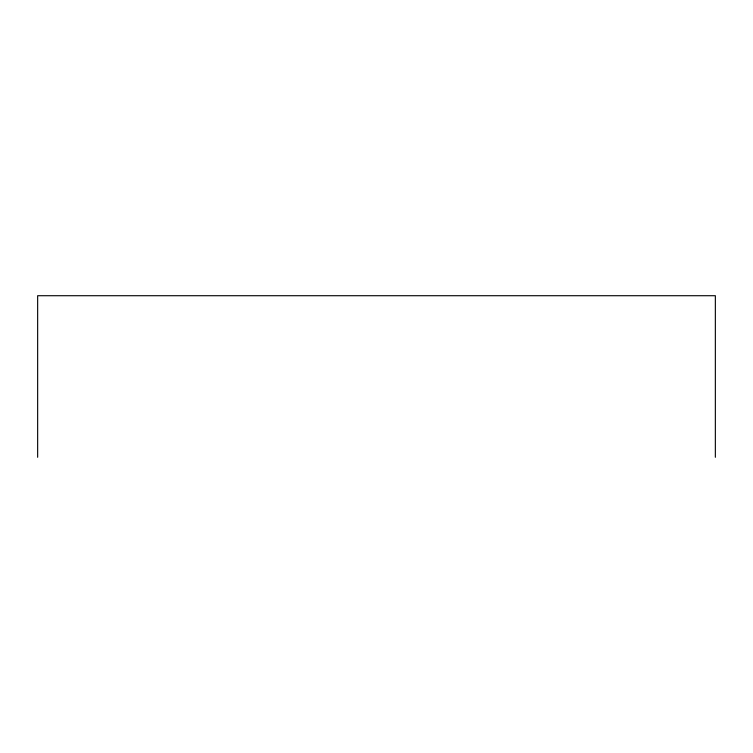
<?xml version="1.0" encoding="UTF-8"?>
<svg xmlns="http://www.w3.org/2000/svg" width="753" height="753" viewBox="0 0 753 753"><rect width="100%" height="100%" fill="white"/><g stroke="black" fill="none" stroke-linecap="round" stroke-linejoin="round"><path stroke-width="1.13" d="M715.35 457.287L715.35 295.713L37.65 295.713L37.65 457.287"/></g></svg>
